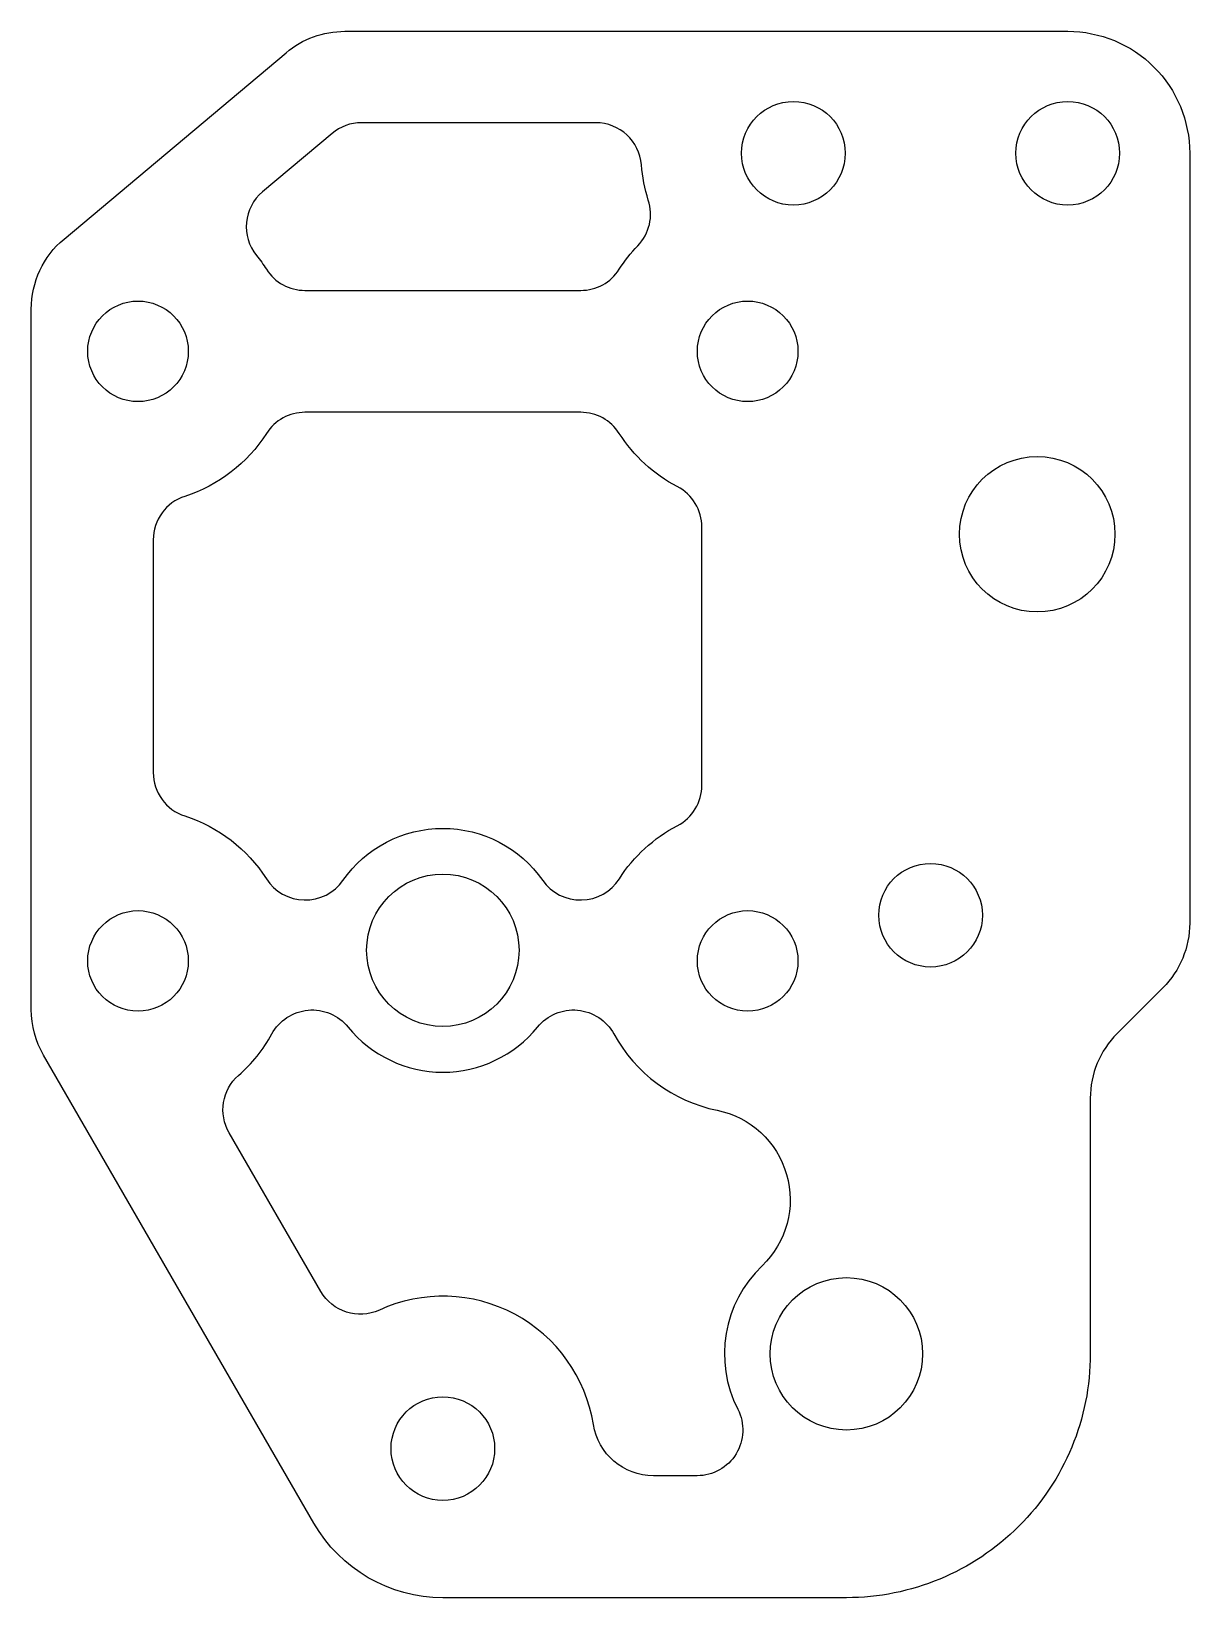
# Model space of a CAD drawing. Header units: millimetres. Extents: x -13.5 to 24.5, y -30.9 to 20.5.
import ezdxf

# ---------------------------------------------------------------- set-up
doc = ezdxf.new("R2010")
doc.units = ezdxf.units.MM
doc.layers.get('0').update_dxf_attribs({"linetype": 'CONTINUOUS'})

msp = doc.modelspace()

# ---------------------------------------------------------------- linework, layer by layer
for points in [[(23.621, -10.879), (22.119, -12.381, 0.198912), (21.24, -14.503), (21.24, -22.89, -0.414214), (13.24, -30.89), (0, -30.89, -0.267949), (-4.235, -28.445), (-13.098, -13.093, -0.131652), (-13.5, -11.593), (-13.5, 11.388, -0.221695), (-12.428, 13.686), (-5.144, 19.798, -0.176327), (-3.216, 20.5), (20.5, 20.5, -0.414214), (24.5, 16.5), (24.5, -8.757, -0.198912)], [(5.019, 17.5), (-2.67, 17.5, 0.176327), (-3.634, 17.149), (-5.911, 15.238, 0.409013), (-6.113, 13.145, -0.02794), (-5.787, 12.692, 0.255924), (-4.523, 12), (4.523, 12, 0.255924), (5.787, 12.692, -0.049297), (6.395, 13.465, 0.276134), (6.741, 14.965, -0.058828), (6.515, 16.115, 0.391837)], [(4.523, 8), (-4.523, 8, 0.255924), (-5.787, 7.308, -0.174082), (-8.462, 5.243, 0.325305), (-9.5, 3.815), (-9.5, -3.815, 0.325305), (-8.462, -5.243, -0.173795), (-5.79, -7.303, 0.533639), (-3.276, -7.355, -0.520428), (3.276, -7.355, 0.533639), (5.79, -7.303, -0.131078), (7.692, -5.564, 0.279739), (8.5, -4.234), (8.5, 4.234, 0.279739), (7.692, 5.564, -0.131362), (5.787, 7.308, 0.255924)], [(5.611, -12.396, 0.220755), (8.997, -14.898, -0.604619), (10.472, -20.003, 0.330907), (9.677, -24.708, -0.560232), (8.341, -26.89), (6.911, -26.89, -0.368305), (4.937, -25.207, 0.495812), (-2.083, -21.454, -0.386947), (-4.006, -20.841), (-7.012, -15.636, -0.35771), (-6.702, -13.758, 0.087914), (-5.611, -12.396, -0.533639), (-3.108, -12.168, 0.476744), (3.108, -12.168, -0.533639)]]:
    msp.add_lwpolyline(points, format="xyb", close=True)
for centre, radius in [((11.5, 16.5), 1.7), ((20.5, 16.5), 1.7), ((-10, 10), 1.65), ((10, 10), 1.65), ((19.5, 4), 2.55), ((0, -9.65), 2.5), ((16, -8.5), 1.7), ((-10, -10), 1.65), ((10, -10), 1.65), ((13.24, -22.89), 2.5), ((0, -26), 1.7)]:
    msp.add_circle(centre, radius)

doc.saveas('drawing.dxf')
